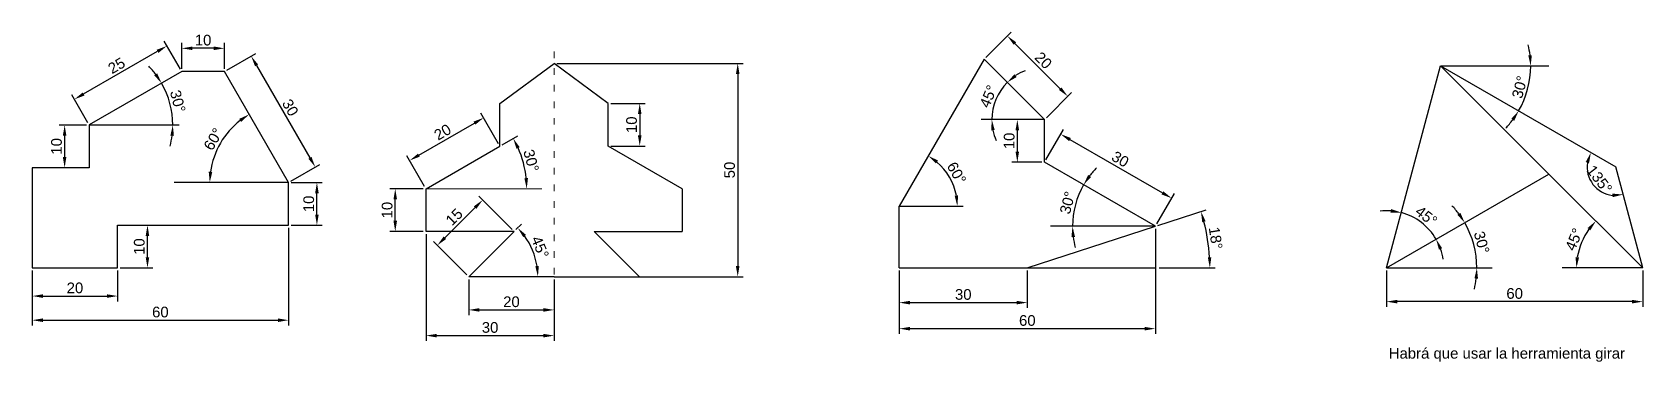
# Model space of a CAD drawing. Header units: millimetres. Extents: x 972 to 6943, y 1448 to 1632.
# Drawn here: x 1697.7 to 2074.8, y 1484.4 to 1561.6 of the extents above; entities that cross this region are included whole.
import ezdxf

# ---------------------------------------------------------------- set-up
doc = ezdxf.new("R2010")
doc.units = ezdxf.units.MM
doc.linetypes.add('ACAD_ISO03W100', pattern=[30, 12, -18])
doc.layers.add('contornos', color=7, linetype='Continuous', lineweight=30)
for name, color, linetype in [('cotas', 7, 'Continuous'), ('ejes', 7, 'ACAD_ISO03W100'), ('lineasAux', 7, 'Continuous')]:
    doc.layers.add(name, color=color, linetype=linetype)
doc.styles.get("Standard").update_dxf_attribs({"font": 'ARIAL.TTF'})
doc.dimstyles.new('ISO-25', dxfattribs={"dimtxt": 2.5, "dimasz": 2.5, "dimexe": 1.25, "dimexo": 0.625, "dimtad": 1, "dimtxsty": 'Standard', "dimcen": 2.5, "dimadec": 0, "dimazin": 0, "dimtfac": 1, "dimtmove": 0, "dimatfit": 3, "dimfxl": 1, "dimarcsym": 0})

# ---------------------------------------------------------------- blocks, each defined once
blk = doc.blocks.new('*D46')
at = {"layer": 'cotas', "color": 0, "lineweight": -2}
for p, q in [((1697.74, 1505.75), (1697.74, 1498.52)), ((1717.74, 1505.75), (1717.74, 1498.52)), ((1700.24, 1499.77), (1715.24, 1499.77))]:
    blk.add_line(p, q, dxfattribs=at)
at = {"layer": 'cotas', "color": 0}
for points in [[(1700.24, 1500.18), (1700.24, 1499.35), (1697.74, 1499.77)], [(1715.24, 1500.18), (1715.24, 1499.35), (1717.74, 1499.77)]]:
    blk.add_solid(points, dxfattribs=at)
at = {"layer": 'Defpoints', "color": 0}
for p in [(1697.74, 1506.37), (1717.74, 1506.37), (1717.74, 1499.77)]:
    blk.add_point(p, dxfattribs=at)
at = {"layer": 'cotas', "color": 0, "insert": (1707.74, 1501.67), "char_height": 2.5, "attachment_point": 5}
blk.add_mtext('20', dxfattribs=at)
blk = doc.blocks.new('*D47')
at = {"layer": 'cotas', "color": 0, "lineweight": -2}
for p, q in [((1757.74, 1515.75), (1757.74, 1492.86)), ((1697.74, 1505.75), (1697.74, 1492.86)), ((1700.24, 1494.11), (1755.24, 1494.11))]:
    blk.add_line(p, q, dxfattribs=at)
at = {"layer": 'cotas', "color": 0}
for points in [[(1700.24, 1494.53), (1700.24, 1493.69), (1697.74, 1494.11)], [(1755.24, 1494.53), (1755.24, 1493.69), (1757.74, 1494.11)]]:
    blk.add_solid(points, dxfattribs=at)
at = {"layer": 'Defpoints', "color": 0}
for p in [(1757.74, 1516.37), (1697.74, 1506.37), (1757.74, 1494.11)]:
    blk.add_point(p, dxfattribs=at)
at = {"layer": 'cotas', "color": 0, "insert": (1727.74, 1496.01), "char_height": 2.5, "attachment_point": 5}
blk.add_mtext('60', dxfattribs=at)
blk = doc.blocks.new('*D48')
at = {"layer": 'cotas', "color": 0, "lineweight": -2}
for p, q in [((1718.36, 1516.37), (1725.97, 1516.37)), ((1724.72, 1508.87), (1724.72, 1513.87)), ((1718.36, 1506.37), (1725.97, 1506.37))]:
    blk.add_line(p, q, dxfattribs=at)
at = {"layer": 'cotas', "color": 0}
for points in [[(1724.3, 1513.87), (1725.13, 1513.87), (1724.72, 1516.37)], [(1724.3, 1508.87), (1725.13, 1508.87), (1724.72, 1506.37)]]:
    blk.add_solid(points, dxfattribs=at)
at = {"layer": 'Defpoints', "color": 0}
for p in [(1717.74, 1516.37), (1724.72, 1516.37), (1717.74, 1506.37)]:
    blk.add_point(p, dxfattribs=at)
at = {"layer": 'cotas', "color": 0, "insert": (1722.81, 1511.37), "char_height": 2.5, "attachment_point": 5, "rotation": 90}
blk.add_mtext('10', dxfattribs=at)
blk = doc.blocks.new('*D49')
at = {"layer": 'cotas', "color": 0, "lineweight": -2}
for p, q in [((1758.36, 1526.37), (1765.64, 1526.37)), ((1764.39, 1518.87), (1764.39, 1523.87)), ((1758.36, 1516.37), (1765.64, 1516.37))]:
    blk.add_line(p, q, dxfattribs=at)
at = {"layer": 'cotas', "color": 0}
for points in [[(1763.97, 1523.87), (1764.8, 1523.87), (1764.39, 1526.37)], [(1763.97, 1518.87), (1764.8, 1518.87), (1764.39, 1516.37)]]:
    blk.add_solid(points, dxfattribs=at)
at = {"layer": 'Defpoints', "color": 0}
for p in [(1757.74, 1526.37), (1764.39, 1526.37), (1757.74, 1516.37)]:
    blk.add_point(p, dxfattribs=at)
at = {"layer": 'cotas', "color": 0, "insert": (1762.48, 1521.37), "char_height": 2.5, "attachment_point": 5, "rotation": 90}
blk.add_mtext('10', dxfattribs=at)
blk = doc.blocks.new('*D50')
at = {"layer": 'cotas', "color": 0, "lineweight": -2}
for p, q in [((1732.74, 1552.98), (1732.74, 1559.07)), ((1740.24, 1557.82), (1735.24, 1557.82)), ((1742.74, 1552.98), (1742.74, 1559.07))]:
    blk.add_line(p, q, dxfattribs=at)
at = {"layer": 'cotas', "color": 0}
for points in [[(1735.24, 1558.24), (1735.24, 1557.41), (1732.74, 1557.82)], [(1740.24, 1558.24), (1740.24, 1557.41), (1742.74, 1557.82)]]:
    blk.add_solid(points, dxfattribs=at)
at = {"layer": 'Defpoints', "color": 0}
for p in [(1732.74, 1557.82), (1732.74, 1552.35), (1742.74, 1552.35)]:
    blk.add_point(p, dxfattribs=at)
at = {"layer": 'cotas', "color": 0, "insert": (1737.74, 1559.73), "char_height": 2.5, "attachment_point": 5}
blk.add_mtext('10', dxfattribs=at)
blk = doc.blocks.new('*D51')
at = {"layer": 'cotas', "color": 0, "lineweight": -2}
for p, q in [((1710.46, 1539.85), (1704.08, 1539.85)), ((1705.33, 1537.35), (1705.33, 1532.35)), ((1710.46, 1529.85), (1704.08, 1529.85))]:
    blk.add_line(p, q, dxfattribs=at)
at = {"layer": 'cotas', "color": 0}
for points in [[(1704.91, 1537.35), (1705.74, 1537.35), (1705.33, 1539.85)], [(1704.91, 1532.35), (1705.74, 1532.35), (1705.33, 1529.85)]]:
    blk.add_solid(points, dxfattribs=at)
at = {"layer": 'Defpoints', "color": 0}
for p in [(1711.09, 1539.85), (1705.33, 1529.85), (1711.09, 1529.85)]:
    blk.add_point(p, dxfattribs=at)
at = {"layer": 'cotas', "color": 0, "insert": (1703.43, 1534.85), "char_height": 2.5, "attachment_point": 5, "rotation": 90}
blk.add_mtext('10', dxfattribs=at)
blk = doc.blocks.new('*D52')
at = {"layer": 'cotas', "color": 0, "lineweight": -2}
for p, q in [((1743.28, 1552.67), (1750.09, 1556.6)), ((1750.26, 1553.81), (1762.76, 1532.16)), ((1758.28, 1526.69), (1765.09, 1530.62))]:
    blk.add_line(p, q, dxfattribs=at)
at = {"layer": 'cotas', "color": 0}
for points in [[(1750.62, 1554.02), (1749.9, 1553.6), (1749.01, 1555.97)], [(1763.12, 1532.37), (1762.4, 1531.95), (1764.01, 1529.99)]]:
    blk.add_solid(points, dxfattribs=at)
at = {"layer": 'Defpoints', "color": 0}
for p in [(1742.74, 1552.35), (1764.01, 1529.99), (1757.74, 1526.37)]:
    blk.add_point(p, dxfattribs=at)
at = {"layer": 'cotas', "color": 0, "insert": (1758.15, 1543.93), "char_height": 2.5, "attachment_point": 5, "rotation": 300}
blk.add_mtext('30', dxfattribs=at)
blk = doc.blocks.new('*D53')
at = {"layer": 'cotas', "color": 0, "lineweight": -2}
for p, q in [((1732.42, 1552.9), (1728.64, 1559.46)), ((1709.78, 1547.12), (1727.1, 1557.12)), ((1710.77, 1540.4), (1706.99, 1546.96))]:
    blk.add_line(p, q, dxfattribs=at)
at = {"layer": 'cotas', "color": 0}
for points in [[(1726.89, 1557.48), (1727.3, 1556.76), (1729.26, 1558.37)], [(1709.57, 1547.48), (1709.98, 1546.76), (1707.61, 1545.87)]]:
    blk.add_solid(points, dxfattribs=at)
at = {"layer": 'Defpoints', "color": 0}
for p in [(1729.26, 1558.37), (1732.74, 1552.35), (1711.09, 1539.85)]:
    blk.add_point(p, dxfattribs=at)
at = {"layer": 'cotas', "color": 0, "insert": (1717.49, 1553.77), "char_height": 2.5, "attachment_point": 5, "rotation": 30}
blk.add_mtext('25', dxfattribs=at)
blk = doc.blocks.new('*D54')
at = {"layer": 'cotas', "color": 0, "lineweight": -2}
blk.add_arc((1757.74, 1526.37), 18.43, 127.7762, 172.2238, dxfattribs=at)
at = {"layer": 'cotas', "color": 0}
for points in [[(1746.21, 1541.29), (1746.68, 1540.6), (1748.52, 1542.34)], [(1739.89, 1528.84), (1739.06, 1528.9), (1739.3, 1526.37)]]:
    blk.add_solid(points, dxfattribs=at)
at = {"layer": 'Defpoints', "color": 0}
for p in [(1742.74, 1552.35), (1743.62, 1538.22), (1730.98, 1526.37), (1757.74, 1526.37), (1757.74, 1526.37)]:
    blk.add_point(p, dxfattribs=at)
at = {"layer": 'cotas', "color": 0, "insert": (1740.13, 1536.54), "char_height": 2.5, "attachment_point": 5, "rotation": 60}
blk.add_mtext('60°', dxfattribs=at)
blk = doc.blocks.new('*D55')
at = {"layer": 'cotas', "color": 0, "lineweight": -2}
for start, end in [(37.325, 44.6501), (0, 30), (345.3499, 352.675)]:
    blk.add_arc((1711.09, 1539.85), 19.57, start, end, dxfattribs=at)
at = {"layer": 'cotas', "color": 0}
for points in [[(1726.99, 1551.95), (1726.3, 1551.49), (1728.03, 1549.64)], [(1730.08, 1537.39), (1730.91, 1537.33), (1730.65, 1539.85)]]:
    blk.add_solid(points, dxfattribs=at)
at = {"layer": 'Defpoints', "color": 0}
for p in [(1732.74, 1552.35), (1730.36, 1543.25), (1711.09, 1539.85), (1711.09, 1539.85), (1732.17, 1539.85)]:
    blk.add_point(p, dxfattribs=at)
at = {"layer": 'cotas', "color": 0, "insert": (1731.82, 1545.41), "char_height": 2.5, "attachment_point": 5, "rotation": 285}
blk.add_mtext('30°', dxfattribs=at)
blk = doc.blocks.new('*D56')
at = {"layer": 'contornos', "color": 0, "lineweight": -2, "ltscale": 0.13}
for p, q in [((1789.3, 1524.91), (1781.48, 1524.91)), ((1782.73, 1517.41), (1782.73, 1522.41)), ((1789.3, 1514.91), (1781.48, 1514.91))]:
    blk.add_line(p, q, dxfattribs=at)
at = {"layer": 'contornos', "color": 0, "ltscale": 0.13}
for points in [[(1782.31, 1522.41), (1783.14, 1522.41), (1782.73, 1524.91)], [(1782.31, 1517.41), (1783.14, 1517.41), (1782.73, 1514.91)]]:
    blk.add_solid(points, dxfattribs=at)
at = {"layer": 'Defpoints', "color": 0, "ltscale": 0.13}
for p in [(1782.73, 1524.91), (1789.93, 1524.91), (1789.93, 1514.91)]:
    blk.add_point(p, dxfattribs=at)
at = {"layer": 'contornos', "color": 0, "lineweight": 13, "ltscale": 0.13, "insert": (1780.83, 1519.91), "char_height": 2.5, "attachment_point": 5, "rotation": 90}
blk.add_mtext('10', dxfattribs=at)
blk = doc.blocks.new('*D57')
at = {"layer": 'contornos', "color": 0, "lineweight": -2, "ltscale": 0.13}
for p, q in [((1806.93, 1535.45), (1802.79, 1542.62)), ((1788.26, 1532.79), (1801.25, 1540.29)), ((1789.61, 1525.45), (1785.47, 1532.62))]:
    blk.add_line(p, q, dxfattribs=at)
at = {"layer": 'contornos', "color": 0, "ltscale": 0.13}
for points in [[(1801.05, 1540.65), (1801.46, 1539.93), (1803.42, 1541.54)], [(1788.06, 1533.15), (1788.47, 1532.43), (1786.1, 1531.54)]]:
    blk.add_solid(points, dxfattribs=at)
at = {"layer": 'Defpoints', "color": 0, "ltscale": 0.13}
for p in [(1803.42, 1541.54), (1807.25, 1534.91), (1789.93, 1524.91)]:
    blk.add_point(p, dxfattribs=at)
at = {"layer": 'contornos', "color": 0, "lineweight": 13, "ltscale": 0.13, "insert": (1793.81, 1538.18), "char_height": 2.5, "attachment_point": 5, "rotation": 30}
blk.add_mtext('20', dxfattribs=at)
blk = doc.blocks.new('*D58')
at = {"layer": 'contornos', "color": 0, "lineweight": -2, "ltscale": 0.13}
blk.add_line((1807.79, 1535.22), (1811.43, 1537.32), dxfattribs=at)
blk.add_arc((1789.93, 1524.91), 23.59, 6.0761, 23.9239, dxfattribs=at)
at = {"layer": 'contornos', "color": 0, "ltscale": 0.13}
for points in [[(1811.11, 1534.28), (1811.86, 1534.66), (1810.35, 1536.7)], [(1813.8, 1527.43), (1812.96, 1527.38), (1813.51, 1524.91)]]:
    blk.add_solid(points, dxfattribs=at)
at = {"layer": 'Defpoints', "color": 0, "ltscale": 0.13}
for p in [(1807.25, 1534.91), (1813.15, 1529), (1789.93, 1524.91), (1789.93, 1524.91), (1817.03, 1524.91)]:
    blk.add_point(p, dxfattribs=at)
at = {"layer": 'contornos', "color": 0, "lineweight": 13, "ltscale": 0.13, "insert": (1814.55, 1531.5), "char_height": 2.5, "attachment_point": 5, "rotation": 285}
blk.add_mtext('30°', dxfattribs=at)
blk = doc.blocks.new('*D59')
at = {"layer": 'contornos', "color": 0, "lineweight": -2, "ltscale": 0.13}
for p, q in [((1789.93, 1514.28), (1789.93, 1489.25)), ((1819.93, 1503.05), (1819.93, 1489.25)), ((1792.43, 1490.5), (1817.43, 1490.5))]:
    blk.add_line(p, q, dxfattribs=at)
at = {"layer": 'contornos', "color": 0, "ltscale": 0.13}
for points in [[(1792.43, 1490.91), (1792.43, 1490.08), (1789.93, 1490.5)], [(1817.43, 1490.91), (1817.43, 1490.08), (1819.93, 1490.5)]]:
    blk.add_solid(points, dxfattribs=at)
at = {"layer": 'Defpoints', "color": 0, "ltscale": 0.13}
for p in [(1789.93, 1514.91), (1819.93, 1503.68), (1819.93, 1490.5)]:
    blk.add_point(p, dxfattribs=at)
at = {"layer": 'contornos', "color": 0, "lineweight": 13, "ltscale": 0.13, "insert": (1804.93, 1492.4), "char_height": 2.5, "attachment_point": 5}
blk.add_mtext('30', dxfattribs=at)
blk = doc.blocks.new('*D60')
at = {"layer": 'cotas', "color": 0, "lineweight": -2, "ltscale": 0.13}
for p, q in [((1799.93, 1503.68), (1799.93, 1495.27)), ((1819.93, 1503.68), (1819.93, 1495.27)), ((1802.43, 1496.52), (1817.43, 1496.52))]:
    blk.add_line(p, q, dxfattribs=at)
at = {"layer": 'cotas', "color": 0, "ltscale": 0.13}
for points in [[(1802.43, 1496.94), (1802.43, 1496.11), (1799.93, 1496.52)], [(1817.43, 1496.94), (1817.43, 1496.11), (1819.93, 1496.52)]]:
    blk.add_solid(points, dxfattribs=at)
at = {"layer": 'Defpoints', "color": 0, "ltscale": 0.13}
for p in [(1799.93, 1504.3), (1819.93, 1504.3), (1819.93, 1496.52)]:
    blk.add_point(p, dxfattribs=at)
at = {"layer": 'cotas', "color": 0, "ltscale": 0.13, "insert": (1809.93, 1498.42), "char_height": 2.5, "attachment_point": 5}
blk.add_mtext('20', dxfattribs=at)
blk = doc.blocks.new('*D61')
at = {"layer": 'cotas', "color": 0, "lineweight": -2, "ltscale": 0.13}
for p, q in [((1833.23, 1544.91), (1841.21, 1544.91)), ((1839.96, 1542.41), (1839.96, 1537.41)), ((1833.23, 1534.91), (1841.21, 1534.91))]:
    blk.add_line(p, q, dxfattribs=at)
at = {"layer": 'cotas', "color": 0, "ltscale": 0.13}
for points in [[(1839.54, 1542.41), (1840.38, 1542.41), (1839.96, 1544.91)], [(1839.54, 1537.41), (1840.38, 1537.41), (1839.96, 1534.91)]]:
    blk.add_solid(points, dxfattribs=at)
at = {"layer": 'Defpoints', "color": 0, "ltscale": 0.13}
for p in [(1832.61, 1544.91), (1832.61, 1534.91), (1839.96, 1534.91)]:
    blk.add_point(p, dxfattribs=at)
at = {"layer": 'cotas', "color": 0, "ltscale": 0.13, "insert": (1838.06, 1539.91), "char_height": 2.5, "attachment_point": 5, "rotation": 90}
blk.add_mtext('10', dxfattribs=at)
blk = doc.blocks.new('*D62')
at = {"layer": 'cotas', "color": 0, "lineweight": -2, "ltscale": 0.13}
for p, q in [((1921.02, 1555.7), (1926.92, 1561.6)), ((1927.8, 1558.95), (1938.41, 1548.35)), ((1935.16, 1541.56), (1941.06, 1547.46))]:
    blk.add_line(p, q, dxfattribs=at)
at = {"layer": 'cotas', "color": 0, "ltscale": 0.13}
for points in [[(1928.09, 1559.25), (1927.51, 1558.66), (1926.03, 1560.72)], [(1938.7, 1548.64), (1938.11, 1548.05), (1940.17, 1546.58)]]:
    blk.add_solid(points, dxfattribs=at)
at = {"layer": 'Defpoints', "color": 0, "ltscale": 0.13}
for p in [(1920.58, 1555.26), (1940.17, 1546.58), (1934.72, 1541.12)]:
    blk.add_point(p, dxfattribs=at)
at = {"layer": 'cotas', "color": 0, "ltscale": 0.13, "insert": (1934.45, 1554.99), "char_height": 2.5, "attachment_point": 5, "rotation": 315}
blk.add_mtext('20', dxfattribs=at)
blk = doc.blocks.new('*D63')
at = {"layer": 'cotas', "color": 0, "lineweight": -2, "ltscale": 0.13}
for p, q in [((1935.03, 1531.66), (1939.14, 1538.78)), ((1940.68, 1536.45), (1962.33, 1523.95)), ((1961.01, 1516.66), (1965.12, 1523.78))]:
    blk.add_line(p, q, dxfattribs=at)
at = {"layer": 'cotas', "color": 0, "ltscale": 0.13}
for points in [[(1940.89, 1536.81), (1940.47, 1536.09), (1938.51, 1537.7)], [(1962.54, 1524.31), (1962.12, 1523.59), (1964.49, 1522.7)]]:
    blk.add_solid(points, dxfattribs=at)
at = {"layer": 'Defpoints', "color": 0, "ltscale": 0.13}
for p in [(1934.72, 1531.12), (1964.49, 1522.7), (1960.7, 1516.12)]:
    blk.add_point(p, dxfattribs=at)
at = {"layer": 'cotas', "color": 0, "ltscale": 0.13, "insert": (1952.46, 1531.84), "char_height": 2.5, "attachment_point": 5, "rotation": 330}
blk.add_mtext('30', dxfattribs=at)
blk = doc.blocks.new('*D64')
at = {"layer": 'cotas', "color": 0, "lineweight": -2, "ltscale": 0.13}
for p, q in [((1934.09, 1541.12), (1927.11, 1541.12)), ((1928.36, 1538.62), (1928.36, 1533.62)), ((1934.09, 1531.12), (1927.11, 1531.12))]:
    blk.add_line(p, q, dxfattribs=at)
at = {"layer": 'cotas', "color": 0, "ltscale": 0.13}
for points in [[(1927.94, 1538.62), (1928.77, 1538.62), (1928.36, 1541.12)], [(1927.94, 1533.62), (1928.77, 1533.62), (1928.36, 1531.12)]]:
    blk.add_solid(points, dxfattribs=at)
at = {"layer": 'Defpoints', "color": 0, "ltscale": 0.13}
for p in [(1934.72, 1541.12), (1928.36, 1531.12), (1934.72, 1531.12)]:
    blk.add_point(p, dxfattribs=at)
at = {"layer": 'cotas', "color": 0, "ltscale": 0.13, "insert": (1926.46, 1536.12), "char_height": 2.5, "attachment_point": 5, "rotation": 90}
blk.add_mtext('10', dxfattribs=at)
blk = doc.blocks.new('*D65')
at = {"layer": 'cotas', "color": 0, "lineweight": -2, "ltscale": 0.13}
for start, end in [(135, 180), (111.7198, 123.3599), (191.6401, 203.2802)]:
    blk.add_arc((1934.72, 1541.12), 12.33, start, end, dxfattribs=at)
at = {"layer": 'cotas', "color": 0, "ltscale": 0.13}
for points in [[(1928.2, 1551.09), (1927.68, 1551.74), (1926, 1549.84)], [(1922.23, 1538.59), (1923.06, 1538.68), (1922.39, 1541.12)]]:
    blk.add_solid(points, dxfattribs=at)
at = {"layer": 'Defpoints', "color": 0, "ltscale": 0.13}
for p in [(1920.58, 1555.26), (1924.04, 1547.28), (1919.89, 1541.12), (1934.72, 1541.12), (1934.72, 1541.12)]:
    blk.add_point(p, dxfattribs=at)
at = {"layer": 'cotas', "color": 0, "ltscale": 0.13, "insert": (1921.58, 1546.56), "char_height": 2.5, "attachment_point": 5, "rotation": 67.5}
blk.add_mtext('45°', dxfattribs=at)
blk = doc.blocks.new('*D66')
at = {"layer": 'cotas', "color": 0, "lineweight": -2, "ltscale": 0.13}
blk.add_arc((1900.7, 1520.83), 13.62, 10.5284, 49.4716, dxfattribs=at)
at = {"layer": 'cotas', "color": 0, "ltscale": 0.13}
for points in [[(1909.31, 1530.85), (1909.79, 1531.53), (1907.51, 1532.63)], [(1914.51, 1523.36), (1913.68, 1523.29), (1914.32, 1520.83)]]:
    blk.add_solid(points, dxfattribs=at)
at = {"layer": 'Defpoints', "color": 0, "ltscale": 0.13}
for p in [(1920.58, 1555.26), (1913.5, 1525.49), (1900.7, 1520.83), (1900.7, 1520.83), (1915.66, 1520.83)]:
    blk.add_point(p, dxfattribs=at)
at = {"layer": 'cotas', "color": 0, "ltscale": 0.13, "insert": (1914.14, 1528.6), "char_height": 2.5, "attachment_point": 5, "rotation": 300}
blk.add_mtext('60°', dxfattribs=at)
blk = doc.blocks.new('*D67')
at = {"layer": 'cotas', "color": 0, "lineweight": -2, "ltscale": 0.13}
for p, q in [((1900.7, 1505.75), (1900.7, 1496.98)), ((1930.7, 1505.75), (1930.7, 1496.98)), ((1903.2, 1498.23), (1928.2, 1498.23))]:
    blk.add_line(p, q, dxfattribs=at)
at = {"layer": 'cotas', "color": 0, "ltscale": 0.13}
for points in [[(1903.2, 1498.65), (1903.2, 1497.81), (1900.7, 1498.23)], [(1928.2, 1498.65), (1928.2, 1497.81), (1930.7, 1498.23)]]:
    blk.add_solid(points, dxfattribs=at)
at = {"layer": 'Defpoints', "color": 0, "ltscale": 0.13}
for p in [(1900.7, 1506.37), (1930.7, 1506.37), (1930.7, 1498.23)]:
    blk.add_point(p, dxfattribs=at)
at = {"layer": 'cotas', "color": 0, "ltscale": 0.13, "insert": (1915.7, 1500.13), "char_height": 2.5, "attachment_point": 5}
blk.add_mtext('30', dxfattribs=at)
blk = doc.blocks.new('*D68')
at = {"layer": 'cotas', "color": 0, "lineweight": -2, "ltscale": 0.13}
for p, q in [((1961.29, 1516.31), (1972.54, 1519.97)), ((1961.53, 1506.37), (1974.69, 1506.37))]:
    blk.add_line(p, q, dxfattribs=at)
blk.add_arc((1930.7, 1506.37), 42.74, 3.3518, 14.6482, dxfattribs=at)
at = {"layer": 'cotas', "color": 0, "ltscale": 0.13}
for points in [[(1971.65, 1517.06), (1972.45, 1517.3), (1971.35, 1519.58)], [(1973.78, 1508.88), (1972.95, 1508.86), (1973.44, 1506.37)]]:
    blk.add_solid(points, dxfattribs=at)
at = {"layer": 'Defpoints', "color": 0, "ltscale": 0.13}
for p in [(1960.7, 1516.12), (1973.21, 1510.84), (1930.7, 1506.37), (1930.7, 1506.37), (1960.9, 1506.37)]:
    blk.add_point(p, dxfattribs=at)
at = {"layer": 'cotas', "color": 0, "ltscale": 0.13, "insert": (1974.79, 1513.36), "char_height": 2.5, "attachment_point": 5, "rotation": 279}
blk.add_mtext('18°', dxfattribs=at)
blk = doc.blocks.new('*D69')
at = {"layer": 'cotas', "color": 0, "lineweight": -2, "ltscale": 0.13}
for start, end in [(135.2352, 142.6176), (150, 180), (187.3824, 194.7648)]:
    blk.add_arc((1960.7, 1516.12), 19.42, start, end, dxfattribs=at)
at = {"layer": 'cotas', "color": 0, "ltscale": 0.13}
for points in [[(1945.62, 1527.68), (1944.92, 1528.14), (1943.88, 1525.83)], [(1941.03, 1513.6), (1941.86, 1513.65), (1941.28, 1516.12)]]:
    blk.add_solid(points, dxfattribs=at)
at = {"layer": 'Defpoints', "color": 0, "ltscale": 0.13}
for p in [(1934.72, 1531.12), (1942.45, 1522.76), (1936.16, 1516.12), (1960.7, 1516.12), (1960.7, 1516.12)]:
    blk.add_point(p, dxfattribs=at)
at = {"layer": 'cotas', "color": 0, "ltscale": 0.13, "insert": (1940.11, 1521.64), "char_height": 2.5, "attachment_point": 5, "rotation": 75}
blk.add_mtext('30°', dxfattribs=at)
blk = doc.blocks.new('*D70')
at = {"layer": 'cotas', "color": 0, "lineweight": -2, "ltscale": 0.13}
for p, q in [((1960.7, 1515.5), (1960.7, 1490.88)), ((1900.7, 1505.75), (1900.7, 1490.88)), ((1903.2, 1492.13), (1958.2, 1492.13))]:
    blk.add_line(p, q, dxfattribs=at)
at = {"layer": 'cotas', "color": 0, "ltscale": 0.13}
for points in [[(1903.2, 1492.54), (1903.2, 1491.71), (1900.7, 1492.13)], [(1958.2, 1492.54), (1958.2, 1491.71), (1960.7, 1492.13)]]:
    blk.add_solid(points, dxfattribs=at)
at = {"layer": 'Defpoints', "color": 0, "ltscale": 0.13}
for p in [(1960.7, 1516.12), (1900.7, 1506.37), (1960.7, 1492.13)]:
    blk.add_point(p, dxfattribs=at)
at = {"layer": 'cotas', "color": 0, "ltscale": 0.13, "insert": (1930.7, 1494.03), "char_height": 2.5, "attachment_point": 5}
blk.add_mtext('60', dxfattribs=at)
blk = doc.blocks.new('*D71')
at = {"layer": 'cotas', "color": 0, "lineweight": -2, "ltscale": 0.13}
for start, end in [(36.7753, 43.5506), (360, 30), (346.4494, 353.2247)]:
    blk.add_arc((2014.79, 1506.37), 21.15, start, end, dxfattribs=at)
at = {"layer": 'cotas', "color": 0, "ltscale": 0.13}
for points in [[(2032.08, 1519.27), (2031.38, 1518.81), (2033.1, 1516.95)], [(2035.38, 1503.9), (2036.21, 1503.85), (2035.94, 1506.37)]]:
    blk.add_solid(points, dxfattribs=at)
at = {"layer": 'Defpoints', "color": 0, "ltscale": 0.13}
for p in [(2052.82, 1528.33), (2035.62, 1510.05), (2014.79, 1506.37), (2014.79, 1506.37), (2039.49, 1506.37)]:
    blk.add_point(p, dxfattribs=at)
at = {"layer": 'cotas', "color": 0, "ltscale": 0.13, "insert": (2037.06, 1512.34), "char_height": 2.5, "attachment_point": 5, "rotation": 285}
blk.add_mtext('30°', dxfattribs=at)
blk = doc.blocks.new('*D72')
at = {"layer": 'cotas', "color": 0, "lineweight": -2, "ltscale": 0.13}
for start, end in [(6.8004, 13.6008), (330, 360), (316.3992, 323.1996)]:
    blk.add_arc((2027.46, 1553.69), 21.08, start, end, dxfattribs=at)
at = {"layer": 'cotas', "color": 0, "ltscale": 0.13}
for points in [[(2048.81, 1556.21), (2047.98, 1556.16), (2048.54, 1553.69)], [(2043.99, 1541.3), (2044.69, 1540.84), (2045.72, 1543.16)]]:
    blk.add_solid(points, dxfattribs=at)
at = {"layer": 'Defpoints', "color": 0, "ltscale": 0.13}
for p in [(2027.46, 1553.69), (2027.46, 1553.69), (2052.81, 1553.69), (2047.27, 1546.49), (2064.94, 1532.06)]:
    blk.add_point(p, dxfattribs=at)
at = {"layer": 'cotas', "color": 0, "ltscale": 0.13, "insert": (2045.98, 1548.73), "char_height": 2.5, "attachment_point": 5, "rotation": 75}
blk.add_mtext('30°', dxfattribs=at)
blk = doc.blocks.new('*D73')
at = {"layer": 'cotas', "color": 0, "lineweight": -2, "ltscale": 0.13}
blk.add_arc((2074.79, 1506.37), 15.53, 144.2324, 170.7676, dxfattribs=at)
at = {"layer": 'cotas', "color": 0, "ltscale": 0.13}
for points in [[(2061.87, 1515.72), (2062.5, 1515.18), (2063.8, 1517.36)], [(2059.87, 1508.83), (2059.04, 1508.9), (2059.25, 1506.37)]]:
    blk.add_solid(points, dxfattribs=at)
at = {"layer": 'Defpoints', "color": 0, "ltscale": 0.13}
for p in [(2052.82, 1528.33), (2061.33, 1514.14), (2055.9, 1506.37), (2074.79, 1506.37), (2074.79, 1506.37)]:
    blk.add_point(p, dxfattribs=at)
at = {"layer": 'cotas', "color": 0, "ltscale": 0.13, "insert": (2058.68, 1513.04), "char_height": 2.5, "attachment_point": 5, "rotation": 67.5}
blk.add_mtext('45°', dxfattribs=at)
blk = doc.blocks.new('*D74')
at = {"layer": 'cotas', "color": 0, "lineweight": -2, "ltscale": 0.13}
blk.add_arc((2068.45, 1530.03), 6.71, 171.4729, 263.5271, dxfattribs=at)
at = {"layer": 'cotas', "color": 0, "ltscale": 0.13}
for points in [[(2061.42, 1531.17), (2062.2, 1530.89), (2062.63, 1533.39)], [(2067.66, 1523.78), (2067.72, 1522.95), (2070.18, 1523.55)]]:
    blk.add_solid(points, dxfattribs=at)
at = {"layer": 'Defpoints', "color": 0, "ltscale": 0.13}
for p in [(2027.46, 1553.69), (2061.96, 1528.3), (2068.45, 1530.03), (2068.45, 1530.03), (2074.79, 1506.37)]:
    blk.add_point(p, dxfattribs=at)
at = {"layer": 'cotas', "color": 0, "ltscale": 0.13, "insert": (2064.63, 1527.11), "char_height": 2.5, "attachment_point": 5, "rotation": 307.5}
blk.add_mtext('135°', dxfattribs=at)
blk = doc.blocks.new('*D75')
at = {"layer": 'cotas', "color": 0, "lineweight": -2, "ltscale": 0.13}
for start, end in [(85.6935, 96.387), (30, 75), (8.613, 19.3065)]:
    blk.add_arc((2014.79, 1506.37), 13.41, start, end, dxfattribs=at)
at = {"layer": 'cotas', "color": 0, "ltscale": 0.13}
for points in [[(2015.86, 1520.16), (2015.72, 1519.34), (2018.26, 1519.33)], [(2027.07, 1510.63), (2027.82, 1510.98), (2026.4, 1513.08)]]:
    blk.add_solid(points, dxfattribs=at)
at = {"layer": 'Defpoints', "color": 0, "ltscale": 0.13}
for p in [(2026.15, 1548.8), (2052.82, 1528.33), (2024.27, 1515.86), (2014.79, 1506.37), (2014.79, 1506.37)]:
    blk.add_point(p, dxfattribs=at)
at = {"layer": 'cotas', "color": 0, "ltscale": 0.13, "insert": (2024.11, 1518.52), "char_height": 2.5, "attachment_point": 5, "rotation": 322.5}
blk.add_mtext('45°', dxfattribs=at)
blk = doc.blocks.new('*D76')
at = {"layer": 'cotas', "color": 0, "lineweight": -2, "ltscale": 0.13}
for p, q in [((2014.79, 1505.75), (2014.79, 1497.21)), ((2074.79, 1505.75), (2074.79, 1497.21)), ((2072.29, 1498.46), (2017.29, 1498.46))]:
    blk.add_line(p, q, dxfattribs=at)
at = {"layer": 'cotas', "color": 0, "ltscale": 0.13}
for points in [[(2017.29, 1498.88), (2017.29, 1498.05), (2014.79, 1498.46)], [(2072.29, 1498.88), (2072.29, 1498.05), (2074.79, 1498.46)]]:
    blk.add_solid(points, dxfattribs=at)
at = {"layer": 'Defpoints', "color": 0, "ltscale": 0.13}
for p in [(2014.79, 1506.37), (2074.79, 1506.37), (2014.79, 1498.46)]:
    blk.add_point(p, dxfattribs=at)
at = {"layer": 'cotas', "color": 0, "ltscale": 0.13, "insert": (2044.79, 1500.36), "char_height": 2.5, "attachment_point": 5}
blk.add_mtext('60', dxfattribs=at)
blk = doc.blocks.new('*D188')
at = {"layer": 'cotas', "color": 0, "lineweight": -2, "ltscale": 0.13}
for p, q in [((1794.34, 1513.42), (1801.41, 1520.49)), ((1810.09, 1515.35), (1802.3, 1523.14)), ((1799.48, 1504.74), (1791.69, 1512.54))]:
    blk.add_line(p, q, dxfattribs=at)
at = {"layer": 'cotas', "color": 0, "ltscale": 0.13}
for points in [[(1801.12, 1520.79), (1801.71, 1520.2), (1803.18, 1522.26)], [(1794.05, 1513.72), (1794.64, 1513.13), (1792.57, 1511.65)]]:
    blk.add_solid(points, dxfattribs=at)
at = {"layer": 'Defpoints', "color": 0, "ltscale": 0.13}
for p in [(1803.18, 1522.26), (1810.53, 1514.91), (1799.93, 1504.3)]:
    blk.add_point(p, dxfattribs=at)
at = {"layer": 'cotas', "color": 0, "ltscale": 0.13, "insert": (1796.53, 1518.3), "char_height": 2.5, "attachment_point": 5, "rotation": 45}
blk.add_mtext('15', dxfattribs=at)
blk = doc.blocks.new('*D189')
at = {"layer": 'cotas', "color": 0, "lineweight": -2, "ltscale": 0.13}
blk.add_line((1810.98, 1515.35), (1812.26, 1516.63), dxfattribs=at)
blk.add_arc((1799.93, 1504.3), 16.19, 8.8544, 36.1456, dxfattribs=at)
at = {"layer": 'cotas', "color": 0, "ltscale": 0.13}
for points in [[(1812.69, 1513.58), (1813.32, 1514.12), (1811.38, 1515.75)], [(1816.34, 1506.82), (1815.51, 1506.76), (1816.12, 1504.3)]]:
    blk.add_solid(points, dxfattribs=at)
at = {"layer": 'Defpoints', "color": 0, "ltscale": 0.13}
for p in [(1810.53, 1514.91), (1815.57, 1508.49), (1799.93, 1504.3), (1799.93, 1504.3), (1819.93, 1504.3)]:
    blk.add_point(p, dxfattribs=at)
at = {"layer": 'cotas', "color": 0, "ltscale": 0.13, "insert": (1816.64, 1511.22), "char_height": 2.5, "attachment_point": 5, "rotation": 292.5}
blk.add_mtext('45°', dxfattribs=at)
blk = doc.blocks.new('*D193')
at = {"layer": 'cotas', "color": 0, "lineweight": -2, "ltscale": 0.13}
for p, q in [((1820.55, 1554.3), (1864.15, 1554.3)), ((1862.9, 1551.8), (1862.9, 1506.8)), ((1820.55, 1504.3), (1864.15, 1504.3))]:
    blk.add_line(p, q, dxfattribs=at)
at = {"layer": 'cotas', "color": 0, "ltscale": 0.13}
for points in [[(1862.48, 1551.8), (1863.32, 1551.8), (1862.9, 1554.3)], [(1862.48, 1506.8), (1863.32, 1506.8), (1862.9, 1504.3)]]:
    blk.add_solid(points, dxfattribs=at)
at = {"layer": 'Defpoints', "color": 0, "ltscale": 0.13}
for p in [(1819.93, 1554.3), (1819.93, 1504.3), (1862.9, 1504.3)]:
    blk.add_point(p, dxfattribs=at)
at = {"layer": 'cotas', "color": 0, "ltscale": 0.13, "insert": (1861, 1529.3), "char_height": 2.5, "attachment_point": 5, "rotation": 90}
blk.add_mtext('50', dxfattribs=at)

msp = doc.modelspace()

# ---------------------------------------------------------------- linework, layer by layer
at = {"layer": 'contornos', "ltscale": 0.13}
for p, q in [((1807.247, 1544.907), (1819.927, 1554.3)), ((1832.606, 1544.907), (1819.927, 1554.3)), ((1849.927, 1524.907), (1849.927, 1514.907)), ((1930.698, 1506.373), (1960.698, 1516.121)), ((1799.927, 1504.3), (1810.533, 1514.907)), ((1839.927, 1504.3), (1829.32, 1514.907)), ((1819.927, 1504.3), (1799.927, 1504.3)), ((1819.927, 1504.3), (1839.927, 1504.3))]:
    msp.add_line(p, q, dxfattribs=at)
at = {"layer": 'contornos'}
for p, q in [((1920.575, 1555.263), (1900.698, 1520.835)), ((1934.717, 1541.121), (1920.575, 1555.263)), ((2014.785, 1506.373), (2027.465, 1553.694)), ((2027.465, 1553.694), (2068.445, 1530.033)), ((1732.737, 1552.354), (1711.086, 1539.854)), ((1742.737, 1552.354), (1732.737, 1552.354)), ((1757.737, 1526.373), (1742.737, 1552.354)), ((1807.247, 1534.907), (1807.247, 1544.907)), ((1832.606, 1534.907), (1832.606, 1544.907)), ((1711.086, 1539.854), (1711.086, 1529.854)), ((1934.717, 1531.121), (1934.717, 1541.121)), ((1789.927, 1524.907), (1807.247, 1534.907)), ((1849.927, 1524.907), (1832.606, 1534.907)), ((1960.698, 1516.121), (1934.717, 1531.121)), ((2064.942, 1532.056), (2064.942, 1532.056)), ((1711.086, 1529.854), (1697.737, 1529.854)), ((1697.737, 1529.854), (1697.737, 1506.373)), ((2014.785, 1506.373), (2052.823, 1528.335)), ((2074.785, 1506.373), (2052.823, 1528.335)), ((2074.785, 1506.373), (2068.445, 1530.033)), ((1757.737, 1516.373), (1757.737, 1526.373)), ((1789.927, 1514.907), (1789.927, 1524.907)), ((1900.698, 1506.373), (1900.698, 1520.835)), ((1717.737, 1506.373), (1717.737, 1516.373)), ((1717.737, 1516.373), (1757.737, 1516.373)), ((1810.533, 1514.907), (1789.927, 1514.907)), ((1829.32, 1514.907), (1849.927, 1514.907)), ((1697.737, 1506.373), (1717.737, 1506.373)), ((1900.698, 1506.373), (1930.698, 1506.373))]:
    msp.add_line(p, q, dxfattribs=at)
at = {"layer": 'contornos', "lineweight": 13, "ltscale": 0.13}
msp.add_line((1789.927, 1524.907), (1817.029, 1524.907), dxfattribs=at)
at = {"layer": 'cotas', "ltscale": 0.13}
for p, q in [((2027.465, 1553.694), (2052.808, 1553.694)), ((1900.698, 1520.835), (1915.655, 1520.835)), ((1960.698, 1516.121), (1936.159, 1516.121)), ((1900.698, 1506.373), (1930.698, 1506.373)), ((1930.698, 1506.373), (1960.901, 1506.373)), ((2014.785, 1506.373), (2039.486, 1506.373)), ((2074.785, 1506.373), (2055.901, 1506.373))]:
    msp.add_line(p, q, dxfattribs=at)
at = {"layer": 'cotas'}
for p, q in [((2052.823, 1528.335), (2027.465, 1553.694)), ((1711.086, 1539.854), (1732.172, 1539.854)), ((1757.737, 1526.373), (1730.979, 1526.373))]:
    msp.add_line(p, q, dxfattribs=at)
at = {"layer": 'ejes', "lineweight": 13, "ltscale": 0.13}
msp.add_line((1819.927, 1500.933), (1819.927, 1559.028), dxfattribs=at)
at = {"layer": 'lineasAux', "ltscale": 0.13}
msp.add_line((1934.717, 1541.121), (1919.889, 1541.121), dxfattribs=at)

# ---------------------------------------------------------------- texts
at = {"layer": 'contornos', "insert": (2015.309, 1487.614), "char_height": 2.5, "attachment_point": 1}
msp.add_mtext('Habrá que usar la herramienta girar', dxfattribs=at)

# ---------------------------------------------------------------- dimensions: what is measured, and where the dimension line sits
at = {"layer": 'contornos', "lineweight": 13, "ltscale": 0.13}
dim = msp.add_aligned_dim(p1=(1789.927, 1524.907), p2=(1807.247, 1534.907), distance=7.655, dimstyle='ISO-25', dxfattribs=at)
dim.commit()
dim.dimension.update_dxf_attribs({"geometry": '*D57', "text_midpoint": (1793.809, 1538.183)})
dim = msp.add_angular_dim_2l(base=(1813.154, 1529.002), line1=((1789.927, 1524.907), (1817.029, 1524.907)), line2=((1789.927, 1524.907), (1807.247, 1534.907)), dimstyle='ISO-25', dxfattribs=at)
dim.commit()
dim.dimension.update_dxf_attribs({"geometry": '*D58', "text_midpoint": (1814.546, 1531.504)})
dim = msp.add_linear_dim(base=(1782.728, 1524.907), p1=(1789.927, 1514.907), p2=(1789.927, 1524.907), angle=90, dimstyle='ISO-25', dxfattribs=at)
dim.commit()
dim.dimension.update_dxf_attribs({"geometry": '*D56', "text_midpoint": (1780.827, 1519.907)})
dim = msp.add_linear_dim(base=(1819.927, 1490.497), p1=(1789.927, 1514.907), p2=(1819.927, 1503.675), dimstyle='ISO-25', dxfattribs=at)
dim.commit()
dim.dimension.update_dxf_attribs({"geometry": '*D59', "text_midpoint": (1804.927, 1492.4)})
at = {"layer": 'cotas'}
for base, p1, p2, picture, middle in [((1732.737, 1557.825), (1742.737, 1552.354), (1732.737, 1552.354), '*D50', (1737.737, 1559.726)), ((1757.737, 1494.109), (1697.737, 1506.373), (1757.737, 1516.373), '*D47', (1727.737, 1496.011)), ((1717.737, 1499.766), (1697.737, 1506.373), (1717.737, 1506.373), '*D46', (1707.737, 1501.668))]:
    dim = msp.add_linear_dim(base=base, p1=p1, p2=p2, dimstyle='ISO-25', dxfattribs=at)
    dim.commit()
    dim.dimension.update_dxf_attribs({"geometry": picture, "text_midpoint": middle})
at = {"layer": 'cotas', "ltscale": 0.13}
for p1, p2, distance, picture, middle in [((1920.575, 1555.263), (1934.717, 1541.121), 7.717, '*D62', (1934.448, 1554.993)), ((1934.717, 1531.121), (1960.698, 1516.121), 7.593, '*D63', (1952.456, 1531.844))]:
    dim = msp.add_aligned_dim(p1=p1, p2=p2, distance=distance, dimstyle='ISO-25', dxfattribs=at)
    dim.commit()
    dim.dimension.update_dxf_attribs({"geometry": picture, "text_midpoint": middle})
at = {"layer": 'cotas'}
for p1, p2, distance, picture, middle in [((1711.086, 1539.854), (1732.737, 1552.354), 6.951, '*D53', (1717.485, 1553.77)), ((1742.737, 1552.354), (1757.737, 1526.373), 7.24, '*D52', (1758.154, 1543.935))]:
    dim = msp.add_aligned_dim(p1=p1, p2=p2, distance=distance, dimstyle='ISO-25', dxfattribs=at)
    dim.commit()
    dim.dimension.update_dxf_attribs({"geometry": picture, "text_midpoint": middle})
at = {"layer": 'cotas', "ltscale": 0.13}
for base, line1, line2, picture, middle in [((2047.269, 1546.485), ((2027.465, 1553.694), (2052.808, 1553.694)), ((2027.465, 1553.694), (2064.942, 1532.056)), '*D72', (2045.985, 1548.731)), ((1913.501, 1525.494), ((1920.575, 1555.263), (1900.698, 1520.835)), ((1900.698, 1520.835), (1915.655, 1520.835)), '*D66', (1914.144, 1528.598)), ((1924.042, 1547.284), ((1934.717, 1541.121), (1920.575, 1555.263)), ((1934.717, 1541.121), (1919.889, 1541.121)), '*D65', (1921.577, 1546.564)), ((2061.964, 1528.297), ((2074.785, 1506.373), (2068.445, 1530.033)), ((2027.465, 1553.694), (2068.445, 1530.033)), '*D74', (2064.631, 1527.107)), ((2024.27, 1515.859), ((2014.785, 1506.373), (2052.823, 1528.335)), ((2014.785, 1506.373), (2026.153, 1548.8)), '*D75', (2024.106, 1518.52)), ((1942.453, 1522.762), ((1960.698, 1516.121), (1934.717, 1531.121)), ((1960.698, 1516.121), (1936.159, 1516.121)), '*D69', (1940.106, 1521.638)), ((2035.617, 1510.046), ((2014.785, 1506.373), (2039.486, 1506.373)), ((2014.785, 1506.373), (2052.823, 1528.335)), '*D71', (2037.055, 1512.341)), ((2061.334, 1514.139), ((2074.785, 1506.373), (2052.823, 1528.335)), ((2074.785, 1506.373), (2055.901, 1506.373)), '*D73', (2058.684, 1513.043)), ((1973.206, 1510.841), ((1930.698, 1506.373), (1960.901, 1506.373)), ((1930.698, 1506.373), (1960.698, 1516.121)), '*D68', (1974.792, 1513.357))]:
    dim = msp.add_angular_dim_2l(base=base, line1=line1, line2=line2, dimstyle='ISO-25', dxfattribs=at)
    dim.commit()
    dim.dimension.update_dxf_attribs({"geometry": picture, "text_midpoint": middle})
at = {"layer": 'cotas'}
for base, line1, line2, picture, middle in [((1730.357, 1543.252), ((1732.737, 1552.354), (1711.086, 1539.854)), ((1711.086, 1539.854), (1732.172, 1539.854)), '*D55', (1731.825, 1545.411)), ((1743.615, 1538.223), ((1757.737, 1526.373), (1742.737, 1552.354)), ((1757.737, 1526.373), (1730.979, 1526.373)), '*D54', (1740.125, 1536.541))]:
    dim = msp.add_angular_dim_2l(base=base, line1=line1, line2=line2, dimstyle='ISO-25', dxfattribs=at)
    dim.commit()
    dim.dimension.update_dxf_attribs({"geometry": picture, "text_midpoint": middle})
at = {"layer": 'cotas', "ltscale": 0.13}
for base, p1, p2, picture, middle in [((1862.901, 1504.3), (1819.927, 1554.3), (1819.927, 1504.3), '*D193', (1861, 1529.3)), ((1839.959, 1534.907), (1832.606, 1544.907), (1832.606, 1534.907), '*D61', (1838.058, 1539.907)), ((1928.357, 1531.121), (1934.717, 1541.121), (1934.717, 1531.121), '*D64', (1926.455, 1536.121))]:
    dim = msp.add_linear_dim(base=base, p1=p1, p2=p2, angle=90, dimstyle='ISO-25', dxfattribs=at)
    dim.commit()
    dim.dimension.update_dxf_attribs({"geometry": picture, "text_midpoint": middle})
at = {"layer": 'cotas'}
for base, p1, p2, picture, middle in [((1705.328, 1529.854), (1711.086, 1539.854), (1711.086, 1529.854), '*D51', (1703.426, 1534.854)), ((1764.386, 1526.373), (1757.737, 1516.373), (1757.737, 1526.373), '*D49', (1762.484, 1521.373)), ((1724.715, 1516.373), (1717.737, 1506.373), (1717.737, 1516.373), '*D48', (1722.814, 1511.373))]:
    dim = msp.add_linear_dim(base=base, p1=p1, p2=p2, angle=90, dimstyle='ISO-25', dxfattribs=at)
    dim.commit()
    dim.dimension.update_dxf_attribs({"geometry": picture, "text_midpoint": middle})
at = {"layer": 'cotas', "ltscale": 0.13}
dim = msp.add_linear_dim(base=(1803.181, 1522.26), p1=(1799.927, 1504.3), p2=(1810.533, 1514.907), angle=45, dimstyle='ISO-25', dxfattribs=at)
dim.commit()
dim.dimension.update_dxf_attribs({"geometry": '*D188', "text_midpoint": (1797.877, 1516.956), "dimtype": 161})
dim = msp.add_angular_dim_2l(base=(1815.568, 1508.491), line1=((1819.927, 1504.3), (1799.927, 1504.3)), line2=((1799.927, 1504.3), (1810.533, 1514.907)), dimstyle='ISO-25', dxfattribs=at)
dim.commit()
dim.dimension.update_dxf_attribs({"geometry": '*D189', "text_midpoint": (1814.887, 1510.497), "dimtype": 162})
for base, p1, p2, picture, middle in [((1960.698, 1492.126), (1900.698, 1506.373), (1960.698, 1516.121), '*D70', (1930.698, 1494.027)), ((1930.698, 1498.231), (1900.698, 1506.373), (1930.698, 1506.373), '*D67', (1915.698, 1500.134)), ((2014.785, 1498.462), (2074.785, 1506.373), (2014.785, 1506.373), '*D76', (2044.785, 1500.363)), ((1819.927, 1496.522), (1799.927, 1504.3), (1819.927, 1504.3), '*D60', (1809.927, 1498.423))]:
    dim = msp.add_linear_dim(base=base, p1=p1, p2=p2, dimstyle='ISO-25', dxfattribs=at)
    dim.commit()
    dim.dimension.update_dxf_attribs({"geometry": picture, "text_midpoint": middle})

doc.saveas('drawing.dxf')
